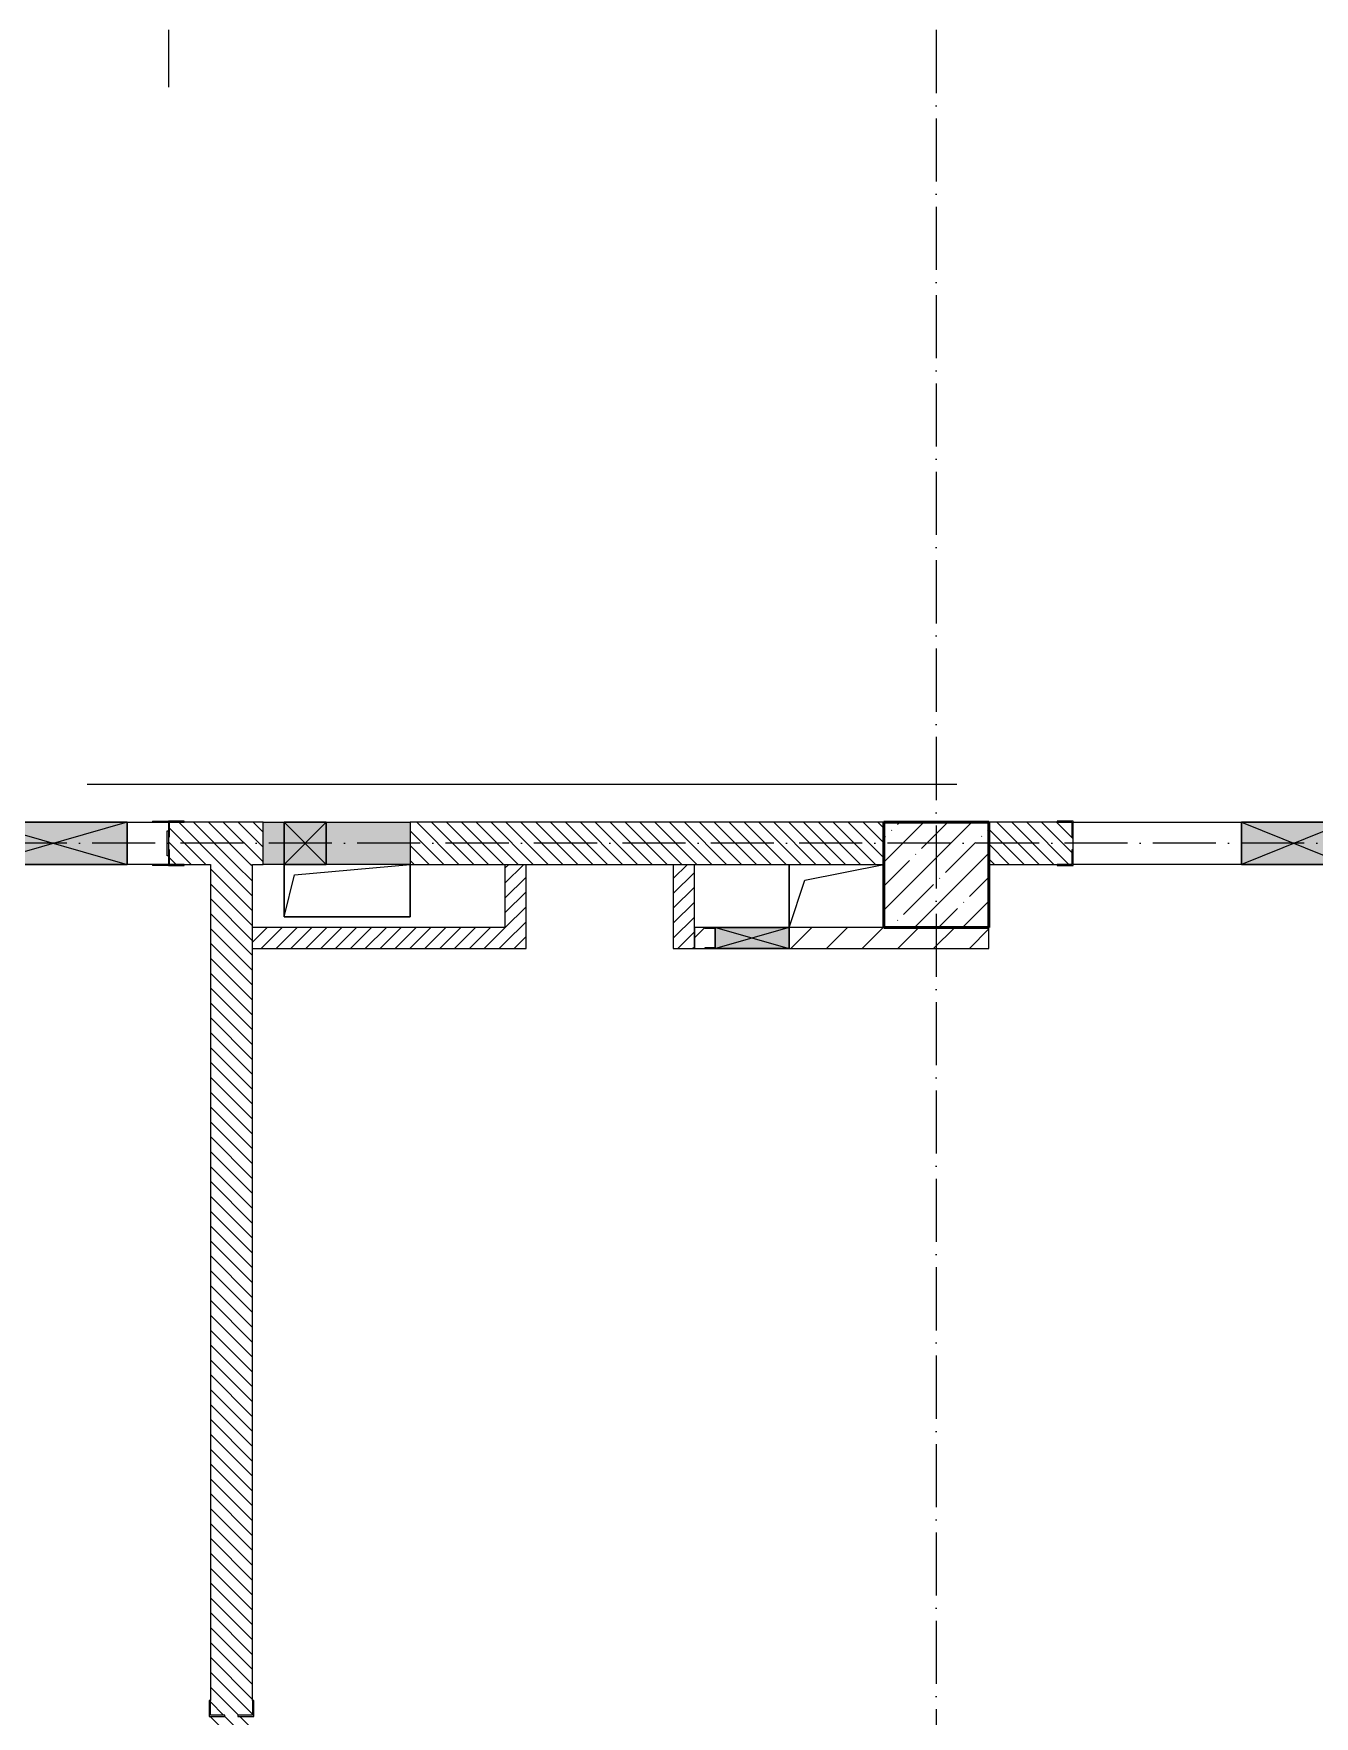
# Model space of a CAD drawing. Header units: millimetres. Extents: x -12989 to 629078, y -109036 to 555275.
# Drawn here: x 555170 to 561257, y -31585 to -23586 of the extents above; entities that cross this region are included whole.
import ezdxf

# ---------------------------------------------------------------- set-up
doc = ezdxf.new("R2010")
doc.units = ezdxf.units.MM
doc.linetypes.add('50_200_ШТРИХ_1Т_ш5_п1_п1_', pattern=[700, 500, -100, 0, -100])
for name, color, linetype, lineweight in [('A-DETL-GENF-OTLN', 7, 'Continuous', 9), ('A-DETL-GENF-OTLN-2', 7, 'Continuous', 5), ('A-FLOR-____-OTLN', 7, 'Continuous', 9), ('A-GENM-____-MCUT', 7, 'Continuous', 25), ('A-GENM-____-OTLN', 7, 'Continuous', 9), ('A-GENM-____-OTLN-1', 7, 'Continuous', 25), ('A-GLAZ-____-OTLN', 7, 'Continuous', 9), ('A-WALL-____-MCUT', 7, 'Continuous', 13), ('A-WALL-____-PATT-1', 7, 'Continuous', 9), ('A-WALL-FNSH-MCUT-1', 7, 'Continuous', 9), ('I-WALL-____-OTLN', 7, 'Continuous', 9), ('S-COLS-____-MCUT', 7, 'Continuous', 50), ('S-COLS-____-OTLN', 7, 'Continuous', 9), ('S-GRID-____-OTLN-1', 7, '50_200_ШТРИХ_1Т_ш5_п1_п1_', 9)]:
    doc.layers.add(name, color=color, linetype=linetype, lineweight=lineweight)
doc.layers.add('A-DETL-GENF-OTLN-3', color=9, linetype='Continuous', lineweight=9, true_color=0x808080)
pattern_1 = [(135, (523510.01, -90515.614), (-35.35534, -35.35534), [])]
pattern_2 = [(45, (523510.01, -90515.614), (-35.35534, 35.35534), [])]

# ---------------------------------------------------------------- blocks, each defined once
blk = doc.blocks.new('BSC_Колонна _Прямоугольная - 500х500-V15-АР1_План отверстий 3 этажа в осях 1-64_Ю-ЯЯ')
at = {"layer": 'S-COLS-____-OTLN'}
h = blk.add_hatch(dxfattribs=at)
h.set_pattern_fill('FP_22', color=256, style=0, pattern_type=2)
h.set_pattern_definition([(45, (-35950, -62931.04), (-114.04925, 114.04925), []), (45, (-35835.95, -62931.04), (-114.04925, 114.04925), [201.613, -40.323, 3.353, -36.97])])
h.paths.add_polyline_path([(-250, -250), (250, -250), (250, 250), (-250, 250)], flags=0)
at = {"layer": 'S-COLS-____-MCUT'}
for p, q in [((250, 250), (-250, 250)), ((-250, 250), (-250, -250)), ((250, -250), (250, 250)), ((-250, -250), (250, -250))]:
    blk.add_line(p, q, dxfattribs=at)
blk = doc.blocks.new('Фахверк_СКБ_Уголок - 200_3960-28268576-АР1_План отверстий 3 этажа в осях 1-64_Ю-ЯЯ')
at = {"layer": 'A-GENM-____-MCUT'}
for p, q in [((200, 156), (125, 156)), ((125, 156), (125, 81)), ((125, 81), (131, 81)), ((131, 81), (131, 150)), ((131, 150), (200, 150)), ((200, 150), (200, 156)), ((131, 19), (125, 19)), ((125, 19), (125, -56)), ((131, -50), (131, 19)), ((125, -56), (200, -56)), ((200, -50), (131, -50)), ((200, -56), (200, -50))]:
    blk.add_line(p, q, dxfattribs=at)
blk = doc.blocks.new('154_Стойка_СКБ_Уголок - СМ-2480_200-28346303-АР1_План отверстий 3 этажа в осях 1-64_Ю-ЯЯ')
at = {"layer": 'A-GENM-____-MCUT'}
for p, q in [((125, 156), (125, 81)), ((200, 156), (125, 156)), ((125, 81), (131, 81)), ((131, 81), (131, 150)), ((131, 150), (200, 150)), ((200, 150), (200, 156)), ((131, 19), (125, 19)), ((125, 19), (125, -56)), ((131, -50), (131, 19)), ((125, -56), (200, -56)), ((200, -50), (131, -50)), ((200, -56), (200, -50))]:
    blk.add_line(p, q, dxfattribs=at)
blk = doc.blocks.new('Стойка_Влож_Полоса боковая - Полоса-V164-АР1_План отверстий 3 этажа в осях 1-64_Ю-ЯЯ')
at = {"layer": 'A-GENM-____-OTLN'}
for p, q in [((-5, 60), (0, 60)), ((-5, -60), (-5, 60)), ((0, 31), (0, -31)), ((0, -60), (-5, -60))]:
    blk.add_line(p, q, dxfattribs=at)
blk = doc.blocks.new('Стойка_Влож_Уголок_Опорный - Уголок-28213941-АР1_План отверстий 3 этажа в осях 1-64_Ю-ЯЯ')
at = {"layer": 'A-GENM-____-OTLN'}
for p, q in [((-212, -6), (-212, 0)), ((0, 0), (0, -6)), ((-212, -75), (-212, -6)), ((-212, -6), (-206, -6)), ((-212, -75), (-206, -75)), ((-6, -6), (0, -6)), ((-6, -75), (0, -75)), ((0, -6), (0, -75))]:
    blk.add_line(p, q, dxfattribs=at)
blk = doc.blocks.new('Фахверк_СКБ_Уголок - 200_3960-28339211-АР1_План отверстий 3 этажа в осях 1-64_Ю-ЯЯ')
at = {"layer": 'A-GENM-____-MCUT'}
for p, q in [((125, 156), (50, 156)), ((50, 156), (50, 150)), ((50, 150), (119, 150)), ((119, 150), (119, 81)), ((119, 81), (125, 81)), ((125, 81), (125, 156)), ((125, 19), (119, 19)), ((119, 19), (119, -50)), ((125, -56), (125, 19)), ((119, -50), (50, -50)), ((50, -50), (50, -56)), ((50, -56), (125, -56))]:
    blk.add_line(p, q, dxfattribs=at)
blk = doc.blocks.new('AR_Отверстие Ниша - Лючок-36918136-АР1_План отверстий 3 этажа в осях 1-64_Ю-ЯЯ')
at = {"layer": 'A-GLAZ-____-OTLN'}
h = blk.add_hatch(color=256, dxfattribs=at)
h.paths.add_polyline_path([(-350, -100), (-250, -100), (-250, 100), (-350, 100)], flags=0)
h.paths.add_polyline_path([(350, -100), (350, 100), (-50, 100), (-50, -100)], flags=0)
for p, q in [((-350, 100), (-250, 100)), ((-350, -100), (-350, 100)), ((-50, 100), (350, 100)), ((350, 100), (350, -100)), ((-250, -100), (-350, -100)), ((350, -100), (-50, -100))]:
    blk.add_line(p, q, dxfattribs=at)
blk = doc.blocks.new('AR_Отверстие прямоугольное _в стене_ - AR_Отверстие прямоугольное _в стене__ВК-32405534-АР1_План отверстий 3 этажа в осях 1-64_Ю-ЯЯ')
at = {"layer": 'A-GLAZ-____-OTLN'}
blk.add_hatch(color=256, dxfattribs=at).paths.add_polyline_path([(100, -100), (100, 100), (-100, 100), (-100, -100)], flags=0)
at = {"layer": 'A-DETL-GENF-OTLN'}
for p, q in [((-100, -100), (-100, 100)), ((-100, 100), (100, 100)), ((100, 100), (-100, -100)), ((-100, 100), (100, -100)), ((100, 100), (-100, 100)), ((-100, 100), (-100, -100)), ((100, 100), (100, -100)), ((100, -100), (100, 100)), ((100, -100), (-100, -100)), ((-100, -100), (100, -100))]:
    blk.add_line(p, q, dxfattribs=at)
blk = doc.blocks.new('AR_Отверстие прямоугольное _в плите_ - AR_Отверстие прямоугольное _в плите_-30459255-АР1_План отверстий 3 этажа в осях 1-64_Ю-ЯЯ')
at = {"layer": 'A-GENM-____-OTLN'}
for p, q in [((-300, 125), (-300, -125)), ((-250, 75), (300, 125)), ((300, -125), (300, 125)), ((-300, -125), (-250, 75)), ((-300, -125), (300, -125))]:
    blk.add_line(p, q, dxfattribs=at)
blk = doc.blocks.new('AR_Отверстие прямоугольное _в плите_ - AR_Отверстие прямоугольное _в плите_-V198-АР1_План отверстий 3 этажа в осях 1-64_Ю-ЯЯ')
at = {"layer": 'A-GENM-____-OTLN'}
for p, q in [((-225, 150), (-225, -150)), ((-150, 75), (225, 150)), ((-225, -150), (-150, 75))]:
    blk.add_line(p, q, dxfattribs=at)
blk = doc.blocks.new('AR_Отверстие прямоугольное _в стене_ - AR_Отверстие прямоугольное _в стене__ОВ-36917871-АР1_План отверстий 3 этажа в осях 1-64_Ю-ЯЯ')
at = {"layer": 'A-GLAZ-____-OTLN'}
blk.add_hatch(color=256, dxfattribs=at).paths.add_polyline_path([(350, -100), (350, 100), (-350, 100), (-350, -100)], flags=0)
at = {"layer": 'A-DETL-GENF-OTLN'}
for p, q in [((-350, -100), (-350, 100)), ((-350, 100), (350, 100)), ((350, 100), (-350, -100)), ((-350, 100), (350, -100)), ((350, 100), (-350, 100)), ((-350, 100), (-350, -100)), ((350, 100), (350, -100)), ((350, -100), (350, 100)), ((350, -100), (-350, -100)), ((-350, -100), (350, -100))]:
    blk.add_line(p, q, dxfattribs=at)
blk = doc.blocks.new('AR_Отверстие прямоугольное _в стене_ - AR_Отверстие прямоугольное _в стене__ОВ-36925132-АР1_План отверстий 3 этажа в осях 1-64_Ю-ЯЯ')
at = {"layer": 'A-GLAZ-____-OTLN'}
blk.add_hatch(color=256, dxfattribs=at).paths.add_polyline_path([(-175, -50), (175, -50), (175, 50), (-175, 50), (-175, -47)], flags=0)
at = {"layer": 'A-DETL-GENF-OTLN'}
for p, q in [((-175, 50), (175, 50)), ((175, 50), (-175, -50)), ((-175, 50), (175, -50)), ((175, 50), (-175, 50)), ((175, 50), (175, -50)), ((175, -50), (175, 50)), ((175, -50), (-175, -50)), ((-175, -50), (175, -50))]:
    blk.add_line(p, q, dxfattribs=at)
blk = doc.blocks.new('AR_Отверстие прямоугольное _в стене_ - AR_Отверстие прямоугольное _в стене__ОВ-36924659-АР1_План отверстий 3 этажа в осях 1-64_Ю-ЯЯ')
at = {"layer": 'A-GLAZ-____-OTLN'}
blk.add_hatch(color=256, dxfattribs=at).paths.add_polyline_path([(250, -100), (250, 100), (-250, 100), (-250, -100)], flags=0)
at = {"layer": 'A-DETL-GENF-OTLN'}
for p, q in [((-250, -100), (-250, 100)), ((-250, 100), (250, 100)), ((250, 100), (-250, -100)), ((-250, 100), (250, -100)), ((250, 100), (-250, 100)), ((-250, 100), (-250, -100)), ((250, 100), (250, -100)), ((250, -100), (250, 100)), ((250, -100), (-250, -100)), ((-250, -100), (250, -100))]:
    blk.add_line(p, q, dxfattribs=at)
blk = doc.blocks.new('154_Фахверк_СКБ_Швеллер - Тип_100_3960_зеркало-36793856-АР1_План отверстий 3 этажа в осях 1-64_Ю-ЯЯ')
at = {"layer": 'A-GENM-____-MCUT'}
for p, q in [((175, 50), (125, 50)), ((125, 50), (125, -50)), ((128, 47), (175, 47)), ((128, -47), (128, 47)), ((175, 47), (175, 50)), ((125, -50), (175, -50)), ((175, -47), (128, -47)), ((175, -50), (175, -47))]:
    blk.add_line(p, q, dxfattribs=at)
blk = doc.blocks.new('DET_L_Имитация разреза_ISO2-5 - Низ-29858842-АР1_План отверстий 3 этажа в осях 1-64_Ю-ЯЯ')
at = {"layer": 'A-DETL-GENF-OTLN-3'}
blk.add_line((143.1, 0), (4276.5, 0), dxfattribs=at)
blk = doc.blocks.new('3эт')
at = {"layer": 'S-GRID-____-OTLN-1', "color": 251, "ltscale": 0.6, "true_color": 0x636466}
for p, q in [((316070.7, 4029.4), (316070.7, -20188)), ((319720.7, 4029.4), (319720.7, -33971.9)), ((387845.1, -23782.4), (279101.9, -23782.4))]:
    blk.add_line(p, q, dxfattribs=at)

msp = doc.modelspace()

# ---------------------------------------------------------------- hatches: boundary and pattern name
at = {"layer": 'A-WALL-____-PATT-1'}
h = msp.add_hatch(dxfattribs=at)
h.set_pattern_fill('FP_9', color=256, style=0, pattern_type=2)
h.set_pattern_definition(pattern_1)
h.paths.add_polyline_path([(559210.0077, -27534.5723), (559210.0077, -27334.5723), (556960.0077, -27334.5723), (556960.0077, -27534.5723), (558845.2675, -27534.5723)], flags=0)
h.paths.add_polyline_path([(555816.0077, -27534.5723), (556260.0077, -27534.5723), (556260.0077, -27334.5723), (555816.0077, -27334.5723), (555816.0077, -27403.5723), (555810.0077, -27403.5723), (555810.0077, -27465.5723), (555816.0077, -27465.5723), (555816.0077, -27494.5723)], flags=0)
h.paths.add_polyline_path([(554035.0077, -27534.5723), (554104.0077, -27534.5723), (554104.0077, -27465.5723), (554110.0077, -27465.5723), (554110.0077, -27403.5723), (554104.0077, -27403.5723), (554104.0077, -27334.5723), (553710.0077, -27334.5723), (553710.0077, -27534.5723)], flags=0)
h = msp.add_hatch(dxfattribs=at)
h.set_pattern_fill('FP_9', color=256, style=0, pattern_type=2)
h.set_pattern_definition(pattern_1)
h.paths.add_polyline_path([(560035.0077, -27534.5723), (560104.0077, -27534.5723), (560104.0077, -27465.5723), (560110.0077, -27465.5723), (560110.0077, -27403.5723), (560104.0077, -27403.5723), (560104.0077, -27334.5723), (559710.0077, -27334.5723), (559710.0077, -27534.5723), (559904.0077, -27534.5723)], flags=0)
h.paths.add_polyline_path([(561816.0077, -27534.5723), (562210.0077, -27534.5723), (562210.0077, -27334.5723), (561816.0077, -27334.5723), (561816.0077, -27403.5723), (561810.0077, -27403.5723), (561810.0077, -27465.5723), (561816.0077, -27465.5723), (561816.0077, -27494.5723)], flags=0)
h = msp.add_hatch(dxfattribs=at)
h.set_pattern_fill('FP_9', color=256, style=0, pattern_type=2)
h.set_pattern_definition(pattern_1)
h.paths.add_polyline_path([(556210.0077, -35084.5723), (556210.0077, -31584.5723), (556141.0077, -31584.5723), (556141.0077, -31578.5723), (556210.0077, -31578.5723), (556210.0077, -27534.5723), (556010.0077, -27534.5723), (556010.0077, -31578.5723), (556079.0077, -31578.5723), (556079.0077, -31584.5723), (556010.0077, -31584.5723), (556010.0077, -35084.5723), (556194.071, -35084.5723)], flags=0)
h = msp.add_hatch(dxfattribs=at)
h.set_pattern_fill('FP_8', color=256, style=0, pattern_type=2)
h.set_pattern_definition(pattern_2)
h.paths.add_polyline_path([(557510.0077, -27934.5723), (557510.0077, -27534.5723), (557410.0077, -27534.5723), (557410.0077, -27934.5723)], flags=0)
h = msp.add_hatch(dxfattribs=at)
h.set_pattern_fill('FP_8', color=256, style=0, pattern_type=2)
h.set_pattern_definition(pattern_2)
h.paths.add_polyline_path([(558310.0077, -27934.5723), (558310.0077, -27534.5723), (558210.0077, -27534.5723), (558210.0077, -27934.5723)], flags=0)
h = msp.add_hatch(dxfattribs=at)
h.set_pattern_fill('FP_8', color=256, style=0, pattern_type=2)
h.set_pattern_definition(pattern_2)
h.paths.add_polyline_path([(556210.0077, -27934.5723), (557410.0077, -27934.5723), (557410.0077, -27834.5723), (556210.0077, -27834.5723)], flags=0)
h = msp.add_hatch(dxfattribs=at)
h.set_pattern_fill('FP_7', color=256, style=0, pattern_type=2)
h.set_pattern_definition([(45, (523510.01, -90515.61), (-84.85281, 84.85281), [])])
h.paths.add_polyline_path([(558360.0077, -27934.5723), (558360.0077, -27931.5723), (558407.0077, -27931.5723), (558407.0077, -27837.5723), (558360.0077, -27837.5723), (558360.0077, -27834.5723), (558310.0077, -27834.5723), (558310.0077, -27934.5723)], flags=0)
h.paths.add_polyline_path([(559710.0077, -27934.5723), (559710.0077, -27834.5723), (558760.0077, -27834.5723), (558760.0077, -27934.5723), (559210.0077, -27934.5723)], flags=0)

# ---------------------------------------------------------------- linework, layer by layer
at = {"layer": 'A-FLOR-____-OTLN'}
for p, q in [((556360.0077, -27784.5723), (556360.0077, -27534.5723)), ((556960.0077, -27534.5723), (556960.0077, -27784.5723)), ((558760.0077, -27834.5723), (558760.0077, -27534.5723)), ((556960.0077, -27784.5723), (556360.0077, -27784.5723))]:
    msp.add_line(p, q, dxfattribs=at)
at = {"layer": 'A-WALL-____-MCUT'}
for p, q in [((556260.0077, -27334.5723), (555885.0077, -27334.5723)), ((559210.0077, -27334.5723), (556960.0077, -27334.5723)), ((560035.0077, -27334.5723), (559710.0077, -27334.5723)), ((560110.0077, -27465.5723), (560110.0077, -27403.5723)), ((555885.0077, -27534.5723), (556010.0077, -27534.5723)), ((556010.0077, -27534.5723), (556010.0077, -31509.5723)), ((556210.0077, -31509.5723), (556210.0077, -27534.5723)), ((556210.0077, -27534.5723), (556260.0077, -27534.5723)), ((556960.0077, -27534.5723), (559210.0077, -27534.5723)), ((559710.0077, -27534.5723), (560035.0077, -27534.5723))]:
    msp.add_line(p, q, dxfattribs=at)
at = {"layer": 'A-WALL-FNSH-MCUT-1'}
for p, q in [((557410.0077, -27534.5723), (557410.0077, -27834.5723)), ((557510.0077, -27934.5723), (557510.0077, -27534.5723)), ((558210.0077, -27534.5723), (558210.0077, -27934.5723)), ((558310.0077, -27934.5723), (558310.0077, -27534.5723)), ((557410.0077, -27834.5723), (556210.0077, -27834.5723)), ((558360.0077, -27834.5723), (558310.0077, -27834.5723)), ((558310.0077, -27834.5723), (558310.0077, -27934.5723)), ((559210.0077, -27834.5723), (558760.0077, -27834.5723)), ((559710.0077, -27934.5723), (559710.0077, -27834.5723)), ((556210.0077, -27934.5723), (557510.0077, -27934.5723)), ((558210.0077, -27934.5723), (558310.0077, -27934.5723)), ((558310.0077, -27934.5723), (558360.0077, -27934.5723)), ((558760.0077, -27934.5723), (559710.0077, -27934.5723))]:
    msp.add_line(p, q, dxfattribs=at)
at = {"layer": 'I-WALL-____-OTLN'}
for p, q in [((555615.0077, -27334.5723), (555810.0077, -27334.5723)), ((560110.0077, -27334.5723), (560910.0077, -27334.5723)), ((555810.0077, -27534.5723), (555615.0077, -27534.5723)), ((560910.0077, -27534.5723), (560110.0077, -27534.5723))]:
    msp.add_line(p, q, dxfattribs=at)

# ---------------------------------------------------------------- block references
msp.add_blockref('3эт', (239739.3002, -3652.1582))
at = {"layer": 'A-DETL-GENF-OTLN-2', "rotation": 180}
msp.add_blockref('DET_L_Имитация разреза_ISO2-5 - Низ-29858842-АР1_План отверстий 3 этажа в осях 1-64_Ю-ЯЯ', (559701.2645, -27154.5723), dxfattribs=at)
at = {"layer": 'A-GENM-____-OTLN', "rotation": 269.9999999999996}
msp.add_blockref('Стойка_Влож_Уголок_Опорный - Уголок-28213941-АР1_План отверстий 3 этажа в осях 1-64_Ю-ЯЯ', (555810.0077, -27540.5723), dxfattribs=at)
at = {"layer": 'A-GENM-____-OTLN'}
for name, p in [('Стойка_Влож_Полоса боковая - Полоса-V164-АР1_План отверстий 3 этажа в осях 1-64_Ю-ЯЯ', (555810.0077, -27434.5723)), ('AR_Отверстие прямоугольное _в плите_ - AR_Отверстие прямоугольное _в плите_-30459255-АР1_План отверстий 3 этажа в осях 1-64_Ю-ЯЯ', (556660.0077, -27659.5723)), ('AR_Отверстие прямоугольное _в плите_ - AR_Отверстие прямоугольное _в плите_-V198-АР1_План отверстий 3 этажа в осях 1-64_Ю-ЯЯ', (558985.0077, -27684.5723))]:
    msp.add_blockref(name, p, dxfattribs=at)
at = {"layer": 'A-GENM-____-OTLN-1'}
msp.add_blockref('154_Стойка_СКБ_Уголок - СМ-2480_200-28346303-АР1_План отверстий 3 этажа в осях 1-64_Ю-ЯЯ', (555685.0077, -27484.5723), dxfattribs=at)
for name, p, rotation in [('Фахверк_СКБ_Уголок - 200_3960-28268576-АР1_План отверстий 3 этажа в осях 1-64_Ю-ЯЯ', (560235.0077, -27384.5723), 180), ('154_Фахверк_СКБ_Швеллер - Тип_100_3960_зеркало-36793856-АР1_План отверстий 3 этажа в осях 1-64_Ю-ЯЯ', (558535.0077, -27884.5723), 180), ('Фахверк_СКБ_Уголок - 200_3960-28339211-АР1_План отверстий 3 этажа в осях 1-64_Ю-ЯЯ', (556060.0077, -31459.5723), 269.9999999999999)]:
    msp.add_blockref(name, p, dxfattribs=dict(at, rotation=rotation))
at = {"layer": 'A-GLAZ-____-OTLN'}
for name, p in [('AR_Отверстие прямоугольное _в стене_ - AR_Отверстие прямоугольное _в стене__ОВ-36917871-АР1_План отверстий 3 этажа в осях 1-64_Ю-ЯЯ', (555265.0077, -27434.5723)), ('AR_Отверстие Ниша - Лючок-36918136-АР1_План отверстий 3 этажа в осях 1-64_Ю-ЯЯ', (556610.0077, -27434.5723)), ('AR_Отверстие прямоугольное _в стене_ - AR_Отверстие прямоугольное _в стене__ВК-32405534-АР1_План отверстий 3 этажа в осях 1-64_Ю-ЯЯ', (556460.0077, -27434.5723)), ('AR_Отверстие прямоугольное _в стене_ - AR_Отверстие прямоугольное _в стене__ОВ-36924659-АР1_План отверстий 3 этажа в осях 1-64_Ю-ЯЯ', (561160.0077, -27434.5723)), ('AR_Отверстие прямоугольное _в стене_ - AR_Отверстие прямоугольное _в стене__ОВ-36925132-АР1_План отверстий 3 этажа в осях 1-64_Ю-ЯЯ', (558585.0077, -27884.5723))]:
    msp.add_blockref(name, p, dxfattribs=at)
at = {"layer": 'S-COLS-____-OTLN'}
msp.add_blockref('BSC_Колонна _Прямоугольная - 500х500-V15-АР1_План отверстий 3 этажа в осях 1-64_Ю-ЯЯ', (559460.0077, -27584.5723), dxfattribs=at)

doc.saveas('drawing.dxf')
